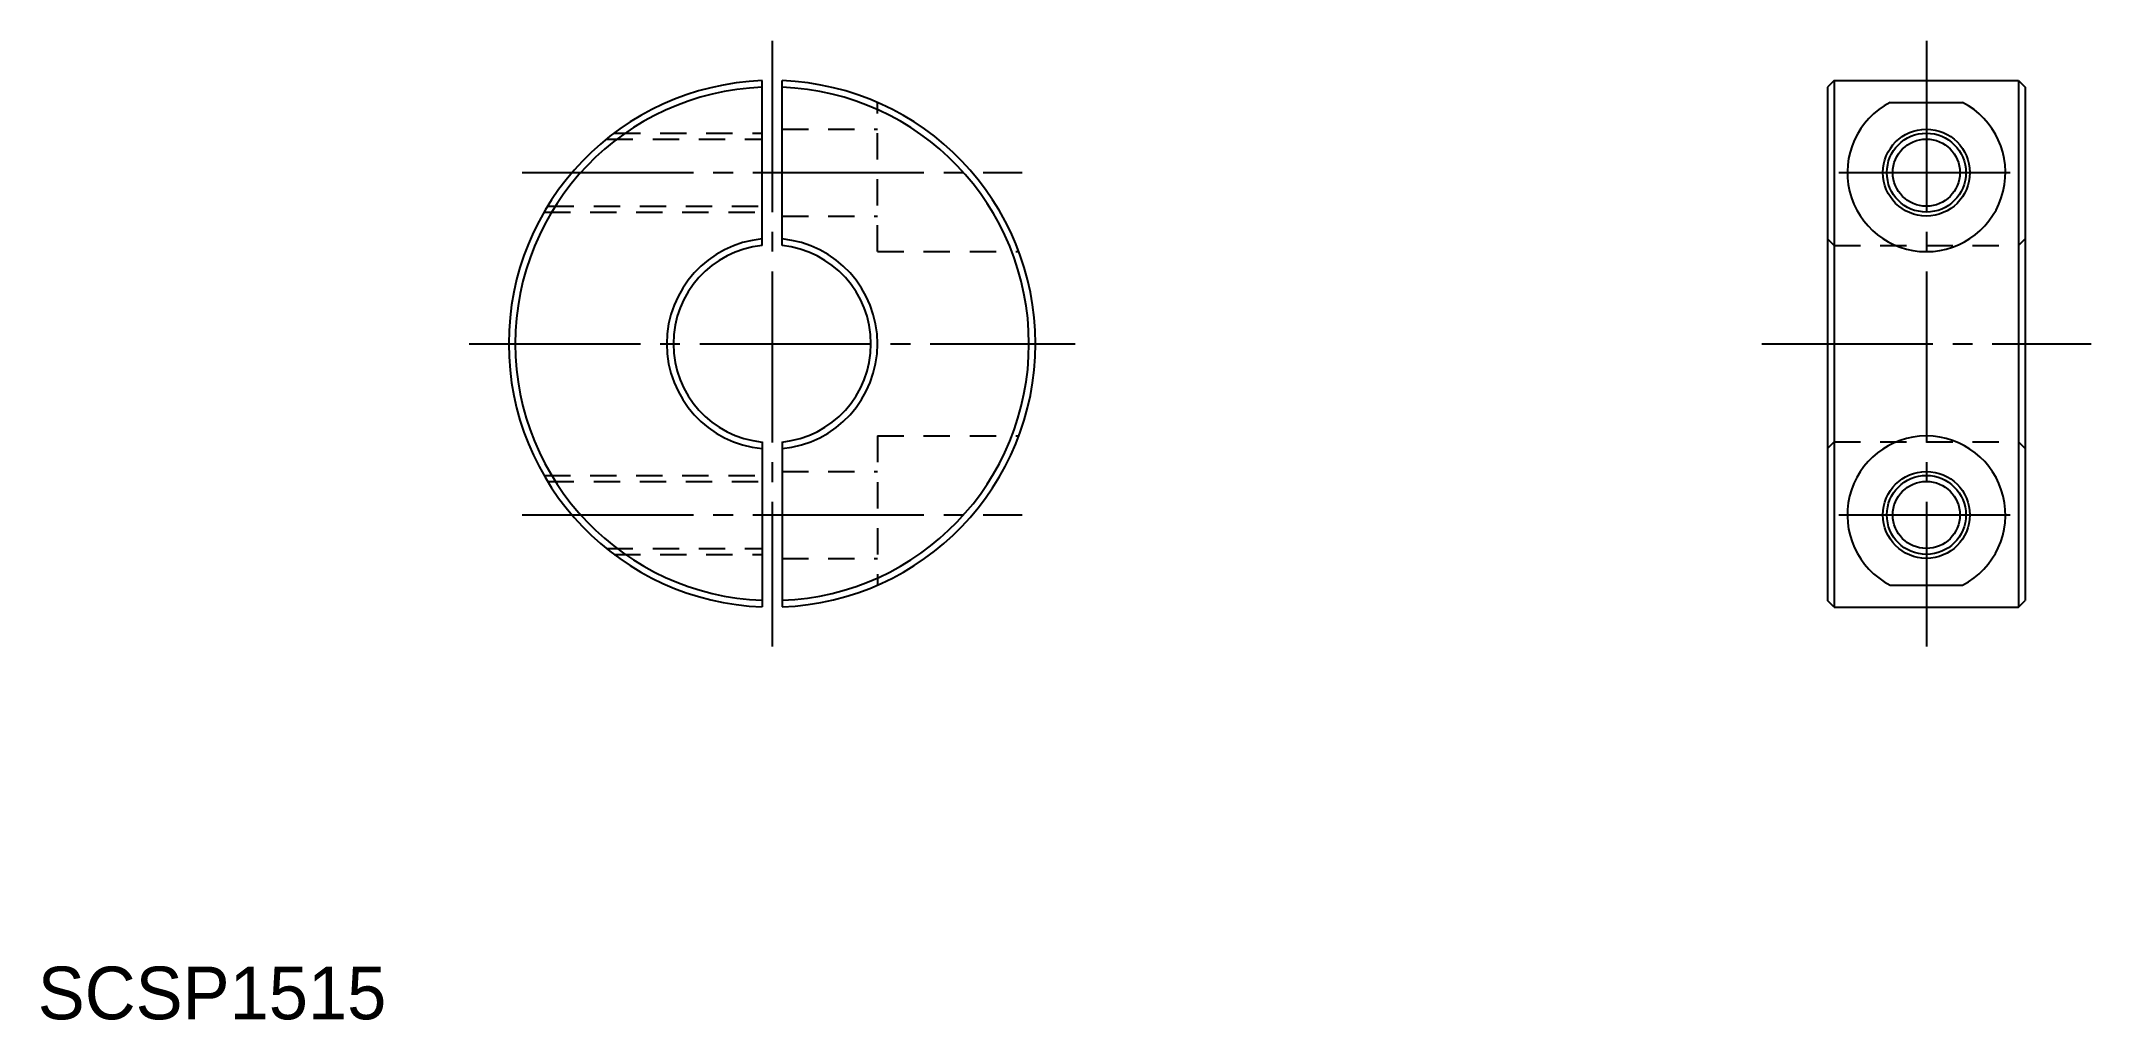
# Model space of a CAD drawing. Extents: x 63 to 219, y 179 to 253.
import ezdxf

# ---------------------------------------------------------------- set-up
doc = ezdxf.new("R2010")
doc.units = 0
doc.linetypes.add('CENTER', pattern=[17.5, 13, -1.5, 1.5, -1.5])
doc.linetypes.add('DASHED', pattern=[3.5, 2, -1.5])
doc.layers.get('0').update_dxf_attribs({"linetype": 'CONTINUOUS'})
doc.layers.add('CENTER', color=1, linetype='CENTER')

msp = doc.modelspace()

# ---------------------------------------------------------------- linework, layer by layer
at = {"color": 7, "linetype": 'CONTINUOUS'}
for p, q in [((117.67, 237.59), (117.67, 250.12)), ((119.17, 237.59), (119.17, 250.12)), ((199.06, 250.13), (198.56, 249.63)), ((198.56, 249.63), (198.56, 210.63)), ((199.06, 250.13), (199.06, 210.13)), ((199.06, 250.13), (213.06, 250.13)), ((213.06, 250.13), (213.06, 210.13)), ((213.06, 250.13), (213.56, 249.63)), ((213.56, 249.63), (213.56, 210.63)), ((203.31, 248.46), (208.81, 248.46)), ((117.67, 222.67), (117.67, 210.14)), ((119.17, 222.67), (119.17, 210.14)), ((203.31, 211.8), (208.81, 211.8)), ((199.06, 210.13), (198.56, 210.63)), ((213.06, 210.13), (213.56, 210.63)), ((199.06, 210.13), (213.06, 210.13))]:
    msp.add_line(p, q, dxfattribs=at)
at = {"color": 3, "linetype": 'DASHED'}
for p, q in [((126.42, 237.13), (126.42, 248.46)), ((106.42, 246.13), (117.67, 246.13)), ((119.17, 246.43), (126.42, 246.43)), ((105.85, 245.68), (117.67, 245.68)), ((101.1, 240.13), (117.67, 240.13)), ((101.37, 240.58), (117.67, 240.58)), ((119.17, 239.83), (126.42, 239.83)), ((126.42, 237.13), (137.16, 237.13)), ((198.56, 238.09), (199.06, 237.59)), ((199.06, 237.59), (213.06, 237.59)), ((213.06, 237.59), (213.56, 238.09)), ((126.42, 223.13), (126.42, 211.8)), ((126.42, 223.13), (137.16, 223.13)), ((198.56, 222.17), (199.06, 222.67)), ((199.06, 222.67), (213.06, 222.67)), ((213.06, 222.67), (213.56, 222.17)), ((101.1, 220.13), (117.67, 220.13)), ((101.37, 219.68), (117.67, 219.68)), ((119.17, 220.43), (126.42, 220.43)), ((105.85, 214.58), (117.67, 214.58)), ((106.42, 214.13), (117.67, 214.13)), ((119.17, 213.83), (126.42, 213.83))]:
    msp.add_line(p, q, dxfattribs=at)
for p, q in [((117.67, 219.54), (117.67, 219.54)), ((117.67, 216.41), (117.67, 216.41))]:
    msp.add_line(p, q)
at = {"color": 7, "linetype": 'CONTINUOUS'}
for centre in [(206.06, 243.13), (206.06, 217.13)]:
    msp.add_circle(centre, 3.3, dxfattribs=at)
at = {"color": 3, "linetype": 'CONTINUOUS'}
for centre in [(206.06, 243.13), (206.06, 217.13)]:
    msp.add_circle(centre, 3, dxfattribs=at)
for centre in [(206.06, 243.13), (206.06, 217.13)]:
    msp.add_circle(centre, 2.55)
at = {"color": 7, "linetype": 'CONTINUOUS'}
for centre, radius, start, end in [((118.42, 230.13), 20, 92.1491, 267.8509), ((118.42, 230.13), 19.5, 92.2042, 267.7958), ((118.42, 230.13), 20, 272.1491, 87.8509), ((118.42, 230.13), 19.5, 272.2042, 87.7958), ((206.06, 243.13), 6, 117.3291, 62.6709), ((118.42, 230.13), 8, 95.3794, 264.6206), ((118.42, 230.13), 7.5, 95.7392, 264.2608), ((118.42, 230.13), 8, 275.3794, 84.6206), ((118.42, 230.13), 7.5, 275.7392, 84.2608), ((206.06, 217.13), 6, 297.3291, 242.6709)]:
    msp.add_arc(centre, radius, start, end, dxfattribs=at)
at = {"layer": 'CENTER', "color": 1, "linetype": 'CENTER'}
for p, q in [((118.42, 253.13), (118.42, 207.13)), ((206.06, 253.13), (206.06, 207.13)), ((99.45, 243.13), (137.4, 243.13)), ((199.41, 243.13), (212.71, 243.13)), ((95.42, 230.13), (141.42, 230.13)), ((193.56, 230.13), (218.56, 230.13)), ((99.45, 217.13), (137.4, 217.13)), ((199.41, 217.13), (212.71, 217.13))]:
    msp.add_line(p, q, dxfattribs=at)

# ---------------------------------------------------------------- texts
msp.add_text('SCSP1515', height=4).set_placement((62.66, 178.82))

doc.saveas('drawing.dxf')
